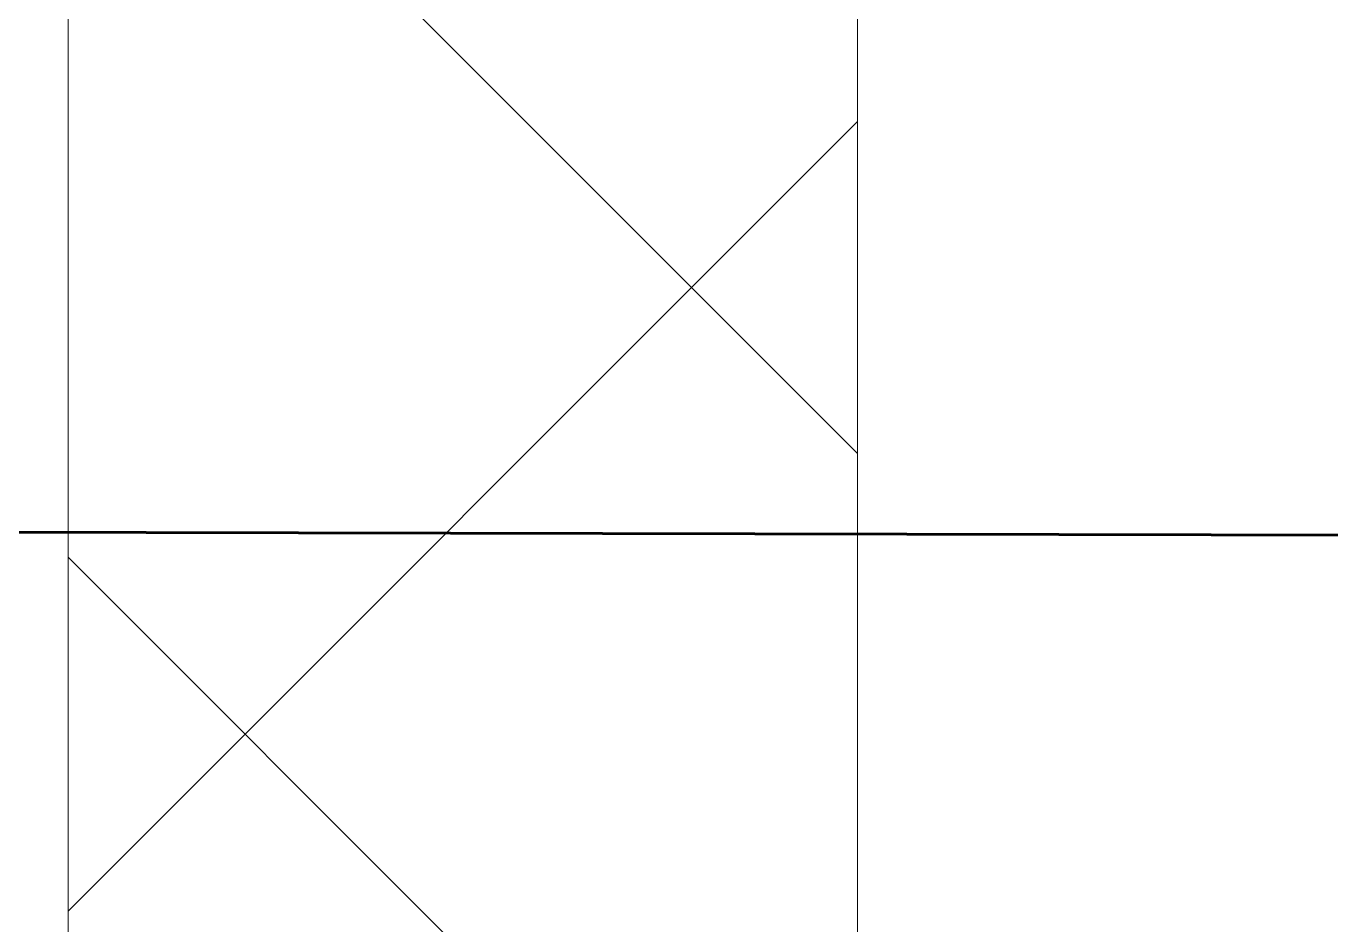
# Model space of a CAD drawing. Header units: millimetres. Extents: x -1113 to 415037, y -3642 to 28069.
# Drawn here: x 91363.37 to 91404.7, y 13282.61 to 13311.06 of the extents above; entities that cross this region are included whole.
import ezdxf

# ---------------------------------------------------------------- set-up
doc = ezdxf.new("R2010")
doc.units = ezdxf.units.MM
for name, color, linetype, lineweight in [('0) Дверь 2.1м-', 5, 'Continuous', 60), ('0) Стена 3.93м', 3, 'Continuous', 60), ('A-DOOR-2', 7, 'Continuous', 5), ('I-WALL', 7, 'Continuous', 5)]:
    doc.layers.add(name, color=color, linetype=linetype, lineweight=lineweight)
doc.layers.add('A-DOOR-1', color=7, linetype='Continuous', lineweight=5, true_color=0xc0c0c0)
doc.layers.add('A-DOOR-FRAM-1', color=7, linetype='Continuous', lineweight=5, true_color=0xc0c0c0)

# ---------------------------------------------------------------- blocks, each defined once
blk = doc.blocks.new('110_Дверь_СКБ_1Ст_Внутренняя1 - Д-8_п_ 950x2100h_охрана 2-32201800-Объем проектирования 1 этажа')
at = {"layer": 'A-DOOR-2'}
h = blk.add_hatch(dxfattribs=at)
h.set_pattern_fill('FP_88', color=256, style=0, pattern_type=2)
h.set_pattern_definition([(135, (1826.41, 174.685), (-14.14214, -14.14214), []), (225, (1826.41, 174.685), (14.14214, -14.14214), [])])
h.paths.add_polyline_path([(487.5, 110), (462.5, 109.742), (462.5, -110), (487.5, -110)])
at = {"layer": 'A-DOOR-FRAM-1'}
for p, q in [((462.5, 30), (462.5, 110)), ((462.5, 110), (462.5, -110)), ((487.5, -110), (487.5, 110))]:
    blk.add_line(p, q, dxfattribs=at)
blk = doc.blocks.new('1floor')
at = {"layer": 'I-WALL'}
h = blk.add_hatch(dxfattribs=at)
h.set_pattern_fill('FP_1', color=256, style=0, pattern_type=2)
h.set_pattern_definition([(45, (0, 0), (-114.04925, 114.04925), []), (45, (114.05, 0), (-114.04925, 114.04925), [201.612, -40.322, 6.706, -33.617])])
h.paths.add_polyline_path([(92515.05, 13400), (92810, 13400), (92810, 13620), (92250, 13620), (92250, 13400), (92280, 13400)])
h.paths.add_polyline_path([(90243.652, 13400), (91300, 13400), (91300, 13620), (89360, 13620), (89360, 13608), (89390, 13608), (89390, 13600), (89360, 13600), (89360, 13400), (89650, 13400)])
at = {"layer": 'A-DOOR-1', "rotation": 180}
blk.add_blockref('110_Дверь_СКБ_1Ст_Внутренняя1 - Д-8_п_ 950x2100h_охрана 2-32201800-Объем проектирования 1 этажа', (91787.5, 13510), dxfattribs=at)

msp = doc.modelspace()

# ---------------------------------------------------------------- linework, layer by layer
at = {"layer": '0) Дверь 2.1м-'}
msp.add_lwpolyline([(91332.438, 13295.114), (92282.435, 13292.884)], dxfattribs=at)

# ---------------------------------------------------------------- block references
at = {"layer": '0) Стена 3.93м'}
msp.add_blockref('1floor', (64.702, -136.062), dxfattribs=at)

doc.saveas('drawing.dxf')
